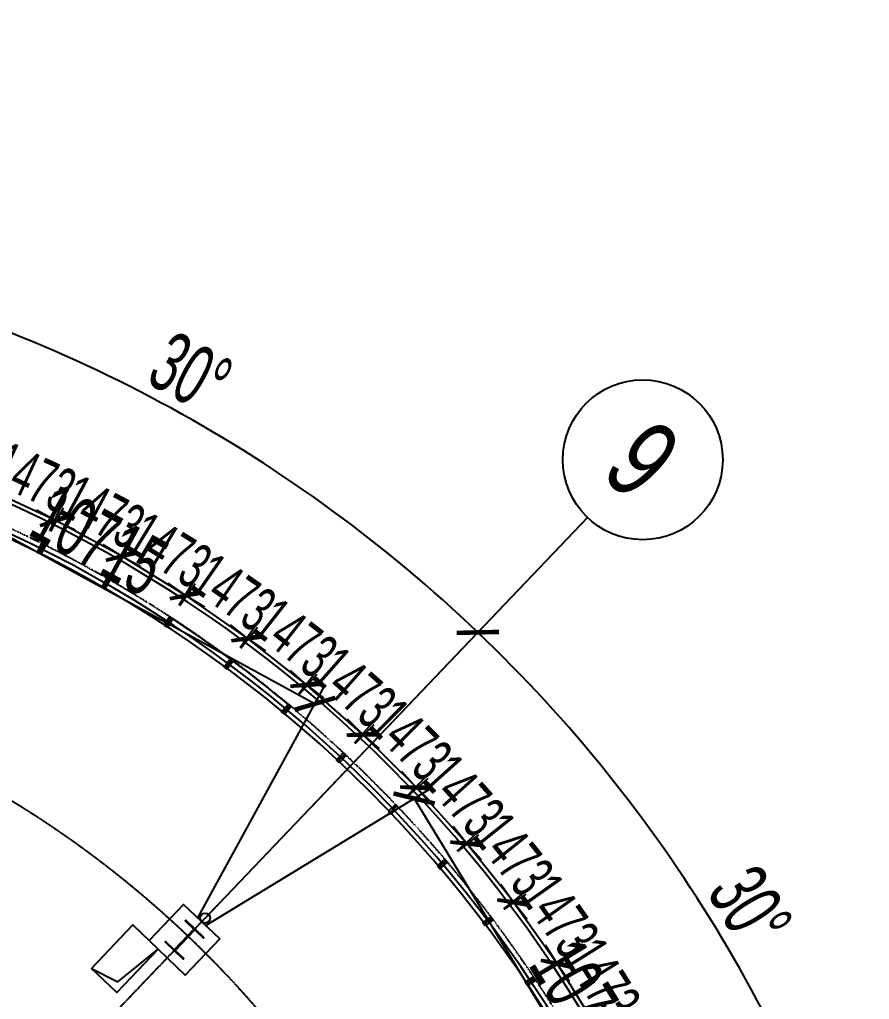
# Model space of a CAD drawing. Extents: x -668578 to 2331563, y -1202445 to 1620273.
# Drawn here: x 568877 to 585878, y 128701 to 148303 of the extents above; entities that cross this region are included whole.
import ezdxf
from ezdxf.enums import TextEntityAlignment as Align

# ---------------------------------------------------------------- set-up
doc = ezdxf.new("R2010")
doc.units = 0
for name, pattern in [('CENTER2', [28.575, 19.05, -3.175, 3.175, -3.175]), ('CONTINOUS', [0]), ('DOT2', [0.125, 0, -0.125]), ('DOTE', [2.42, 2, -0.2, 0.02, -0.2])]:
    doc.linetypes.add(name, pattern=pattern)
doc.layers.get('0').update_dxf_attribs({"color": 8})
doc.layers.get('Defpoints').update_dxf_attribs({"color": 8})
for name, color, linetype in [('#标注', 8, 'Continuous'), ('#轴线', 8, 'CENTER2'), ('A-AL', 8, 'Continuous'), ('A-BEAM-PLAN-C', 8, 'Continuous'), ('A-COLS-PLAN-S', 8, 'Continuous'), ('A-DIMS-150', 8, 'Continuous'), ('A-FLOR-OTLN', 8, 'DOT2'), ('A-GLASS', 8, 'Continuous'), ('A-STRS', 8, 'Continuous'), ('A-WIND-FRAM', 8, 'Continuous'), ('C-AXIS', 8, 'DOTE'), ('dim', 8, 'Continuous')]:
    doc.layers.add(name, color=color, linetype=linetype)
doc.styles.add('JHZX', font='jrs.shx', dxfattribs={"width": 0.6, "bigfont": 'jhz.shx'})
doc.dimstyles.new('JZBZ-300', dxfattribs={"dimscale": 300, "dimtxt": 3, "dimasz": 1.5, "dimexe": 1, "dimexo": 1, "dimgap": 0.5, "dimtad": 1, "dimdec": 0, "dimdsep": 46, "dimtxsty": 'JHZX', "dimblk1": 'ARCHTICK', "dimblk2": 'ARCHTICK', "dimsah": 1, "dimcen": 0, "dimclrd": 1, "dimclre": 1, "dimclrt": 2, "dimazin": 2, "dimtfac": 1, "dimtdec": 0, "dimtix": 1, "dimtmove": 0, "dimatfit": 3, "dimfxl": 0, "dimtolj": 1, "dimlwd": -1, "dimlwe": -1, "dimarcsym": 0})
doc.dimstyles.new('JZBZ-400', dxfattribs={"dimscale": 400, "dimtxt": 3, "dimasz": 1.5, "dimexe": 1, "dimexo": 1, "dimgap": 0.5, "dimtad": 1, "dimdec": 0, "dimdsep": 46, "dimtxsty": 'JHZX', "dimblk1": 'ARCHTICK', "dimblk2": 'ARCHTICK', "dimsah": 1, "dimcen": 0, "dimclrd": 1, "dimclre": 1, "dimclrt": 2, "dimazin": 2, "dimtfac": 1, "dimtdec": 0, "dimtix": 1, "dimtmove": 0, "dimatfit": 3, "dimfxl": 0, "dimtolj": 1, "dimlwd": -1, "dimlwe": -1, "dimarcsym": 0})

# ---------------------------------------------------------------- blocks, each defined once
blk = doc.blocks.new('_ARCHTICK')
at = {"color": 0, "linetype": 'ByBlock', "const_width": 0.15}
blk.add_lwpolyline([(-0.5, -0.5), (0.5, 0.5)], dxfattribs=at)
blk = doc.blocks.new('*D2918')
at = {"layer": '#标注', "ltscale": 300, "transparency": 16777216}
for p, q in [((52517, 44290), (60086, 50671)), ((174425, -21557), (175612, -11729))]:
    blk.add_line(p, q, dxfattribs=at)
blk.add_arc((197092, 166179), 179600, 220.13382, 263.11563, dxfattribs=at)
at = {"layer": 'Defpoints', "color": 0, "ltscale": 300, "transparency": 16777216}
for p in [(197092, 166179), (52212, 44032), (92699, 20035), (174378, -21955)]:
    blk.add_point(p, dxfattribs=at)
at = {"layer": '#标注', "ltscale": 300, "transparency": 16777216, "xscale": 600, "yscale": 600, "zscale": 600}
for p, rotation in [((59781, 50414), 130.1338192809486), ((175564, -12126), 353.1156299250185)]:
    blk.add_blockref('_ARCHTICK', p, dxfattribs=dict(at, rotation=rotation))
at = {"layer": '#标注', "ltscale": 300, "transparency": 16777216, "insert": (112118, 8861), "char_height": 1200, "attachment_point": 5, "rotation": 331.6247, "style": 'JHZX'}
blk.add_mtext('\\A1;42.98°', dxfattribs=at)
blk = doc.blocks.new('*U2924')
at = {"linetype": 'ByBlock'}
blk.add_line((0, -20), (0, 0), dxfattribs=at)
blk.add_circle((0, -24), 4, dxfattribs=at)
at = {"color": 253, "linetype": 'ByBlock', "style": 'JHZX', "width": 0.75}
blk.add_attdef('AXES', text='', height=4, dxfattribs=at).set_placement((0, -24), align=Align.MIDDLE_CENTER)
blk = doc.blocks.new('*D2944')
at = {"layer": '#标注', "ltscale": 300, "transparency": 16777216}
for p, q in [((169694, 6997), (174873, 12422)), ((175615, -2730), (182813, -622))]:
    blk.add_line(p, q, dxfattribs=at)
blk.add_arc((154503, -8916), 29100, 16.329, 46.329, dxfattribs=at)
at = {"layer": 'Defpoints', "color": 0, "ltscale": 300, "transparency": 16777216}
for p in [(169418, 6708), (180584, 3991), (175231, -2843), (154503, -8916)]:
    blk.add_point(p, dxfattribs=at)
at = {"layer": '#标注', "ltscale": 300, "transparency": 16777216, "xscale": 600, "yscale": 600, "zscale": 600}
for p, rotation in [((174597, 12133), 136.3290280231255), ((182429, -734), 286.3290280231241)]:
    blk.add_blockref('_ARCHTICK', p, dxfattribs=dict(at, rotation=rotation))
at = {"layer": '#标注', "ltscale": 300, "transparency": 16777216, "insert": (180043, 6631), "char_height": 1200, "attachment_point": 5, "rotation": 301.329, "style": 'JHZX'}
blk.add_mtext('\\A1;30°', dxfattribs=at)
blk = doc.blocks.new('*D2945')
at = {"layer": '#标注', "ltscale": 300, "transparency": 16777216}
for p, q in [((159702, 12461), (161475, 19749)), ((169694, 6997), (174873, 12422))]:
    blk.add_line(p, q, dxfattribs=at)
blk.add_arc((154503, -8916), 29100, 46.329, 76.329, dxfattribs=at)
at = {"layer": 'Defpoints', "color": 0, "ltscale": 300, "transparency": 16777216}
for p in [(170636, 15302), (159608, 12072), (169418, 6708), (154503, -8916)]:
    blk.add_point(p, dxfattribs=at)
at = {"layer": '#标注', "ltscale": 300, "transparency": 16777216, "xscale": 600, "yscale": 600, "zscale": 600}
for p, rotation in [((161380, 19360), 166.3290280231338), ((174597, 12133), 316.3290280231257)]:
    blk.add_blockref('_ARCHTICK', p, dxfattribs=dict(at, rotation=rotation))
at = {"layer": '#标注', "ltscale": 300, "transparency": 16777216, "insert": (168848, 17318), "char_height": 1200, "attachment_point": 5, "rotation": 331.329, "style": 'JHZX'}
blk.add_mtext('\\A1;30°', dxfattribs=at)
blk = doc.blocks.new('*D2992')
at = {"layer": '#标注', "ltscale": 300, "transparency": 16777216}
for p, q in [((159587, 11549), (162128, 16196)), ((161936, 15845), (171338, 10705)), ((168988, 6408), (171530, 11055))]:
    blk.add_line(p, q, dxfattribs=at)
at = {"layer": 'Defpoints', "color": 0, "ltscale": 300, "transparency": 16777216}
for p in [(159395, 11198), (171338, 10705), (168796, 6057)]:
    blk.add_point(p, dxfattribs=at)
at = {"layer": '#标注', "ltscale": 300, "transparency": 16777216, "xscale": 600, "yscale": 600, "zscale": 600}
for p, rotation in [((161936, 15845), 151.3290280231367), ((171338, 10705), 331.3290280231367)]:
    blk.add_blockref('_ARCHTICK', p, dxfattribs=dict(at, rotation=rotation))
at = {"layer": '#标注', "ltscale": 300, "transparency": 16777216, "insert": (167021, 13977), "char_height": 1200, "attachment_point": 5, "rotation": 331.329, "style": 'JHZX'}
blk.add_mtext('\\A1;10715', dxfattribs=at)
blk = doc.blocks.new('*D2979')
at = {"layer": '#标注', "ltscale": 300, "transparency": 16777216}
for p, q in [((169138, 6265), (173663, 9019)), ((173321, 8811), (178892, -342)), ((174709, -2888), (179234, -134))]:
    blk.add_line(p, q, dxfattribs=at)
at = {"layer": 'Defpoints', "color": 0, "ltscale": 300, "transparency": 16777216}
for p in [(168796, 6057), (178892, -342), (174368, -3096)]:
    blk.add_point(p, dxfattribs=at)
at = {"layer": '#标注', "ltscale": 300, "transparency": 16777216, "xscale": 600, "yscale": 600, "zscale": 600}
for p, rotation in [((173321, 8811), 121.3290280231698), ((178892, -342), 301.3290280231699)]:
    blk.add_blockref('_ARCHTICK', p, dxfattribs=dict(at, rotation=rotation))
at = {"layer": '#标注', "ltscale": 300, "transparency": 16777216, "insert": (176790, 4651), "char_height": 1200, "attachment_point": 5, "rotation": 301.329, "style": 'JHZX'}
blk.add_mtext('\\A1;10715', dxfattribs=at)
blk = doc.blocks.new('*D2004')
at = {"layer": '#标注', "color": 1, "ltscale": 300, "transparency": 16777216}
for p, q in [((579635, 129405), (579397, 129787)), ((579435, 129280), (579890, 129564)), ((580415, 128156), (579635, 129405)), ((580215, 128031), (580670, 128315)), ((580415, 128156), (580654, 127774))]:
    blk.add_line(p, q, dxfattribs=at)
at = {"layer": 'Defpoints', "color": 0, "ltscale": 300, "transparency": 16777216}
for p in [(579635, 129405), (579181, 129121), (579961, 127872)]:
    blk.add_point(p, dxfattribs=at)
at = {"layer": '#标注', "color": 1, "ltscale": 300, "transparency": 16777216, "xscale": 450, "yscale": 450, "zscale": 450}
for p, rotation in [((579635, 129405), 301.9888646096213), ((580415, 128156), 121.9888646096213)]:
    blk.add_blockref('_ARCHTICK', p, dxfattribs=dict(at, rotation=rotation))
at = {"layer": '#标注', "color": 2, "ltscale": 300, "transparency": 16777216, "insert": (580534, 129099), "char_height": 900, "attachment_point": 5, "rotation": 301.9889, "style": 'JHZX'}
blk.add_mtext('\\A1;1473', dxfattribs=at)
blk = doc.blocks.new('*D2005')
at = {"layer": '#标注', "color": 1, "ltscale": 300, "transparency": 16777216}
for p, q in [((578767, 130633), (578507, 131000)), ((578574, 130497), (579012, 130807)), ((579618, 129431), (578767, 130633)), ((579425, 129295), (579863, 129604)), ((579618, 129431), (579878, 129064))]:
    blk.add_line(p, q, dxfattribs=at)
at = {"layer": 'Defpoints', "color": 0, "ltscale": 300, "transparency": 16777216}
for p in [(578767, 130633), (578330, 130323), (579181, 129121)]:
    blk.add_point(p, dxfattribs=at)
at = {"layer": '#标注', "color": 1, "ltscale": 300, "transparency": 16777216, "xscale": 450, "yscale": 450, "zscale": 450}
for p, rotation in [((578767, 130633), 305.2989022575837), ((579618, 129431), 125.2989022575837)]:
    blk.add_blockref('_ARCHTICK', p, dxfattribs=dict(at, rotation=rotation))
at = {"layer": '#标注', "color": 2, "ltscale": 300, "transparency": 16777216, "insert": (579682, 130379), "char_height": 900, "attachment_point": 5, "rotation": 305.2989, "style": 'JHZX'}
blk.add_mtext('\\A1;1473', dxfattribs=at)
blk = doc.blocks.new('*D2006')
at = {"layer": '#标注', "color": 1, "ltscale": 300, "transparency": 16777216}
for p, q in [((577829, 131809), (577549, 132160)), ((577645, 131661), (578064, 131996)), ((578748, 130658), (577829, 131809)), ((578564, 130511), (578983, 130845)), ((578748, 130658), (579029, 130306))]:
    blk.add_line(p, q, dxfattribs=at)
at = {"layer": 'Defpoints', "color": 0, "ltscale": 300, "transparency": 16777216}
for p in [(577829, 131809), (577410, 131474), (578330, 130323)]:
    blk.add_point(p, dxfattribs=at)
at = {"layer": '#标注', "color": 1, "ltscale": 300, "transparency": 16777216, "xscale": 450, "yscale": 450, "zscale": 450}
for p, rotation in [((577829, 131809), 308.6089399055459), ((578748, 130658), 128.608939905546)]:
    blk.add_blockref('_ARCHTICK', p, dxfattribs=dict(at, rotation=rotation))
at = {"layer": '#标注', "color": 2, "ltscale": 300, "transparency": 16777216, "insert": (578758, 131608), "char_height": 900, "attachment_point": 5, "rotation": 308.6089, "style": 'JHZX'}
blk.add_mtext('\\A1;1473', dxfattribs=at)
blk = doc.blocks.new('*D2007')
at = {"layer": '#标注', "color": 1, "ltscale": 300, "transparency": 16777216}
for p, q in [((576825, 132928), (576525, 133263)), ((576650, 132771), (577049, 133129)), ((577809, 131832), (576825, 132928)), ((577634, 131675), (578033, 132033)), ((577809, 131832), (578110, 131498))]:
    blk.add_line(p, q, dxfattribs=at)
at = {"layer": 'Defpoints', "color": 0, "ltscale": 300, "transparency": 16777216}
for p in [(576825, 132928), (576427, 132570), (577411, 131474)]:
    blk.add_point(p, dxfattribs=at)
at = {"layer": '#标注', "color": 1, "ltscale": 300, "transparency": 16777216, "xscale": 450, "yscale": 450, "zscale": 450}
for p, rotation in [((576825, 132928), 311.9189775535082), ((577809, 131832), 131.9189775535081)]:
    blk.add_blockref('_ARCHTICK', p, dxfattribs=dict(at, rotation=rotation))
at = {"layer": '#标注', "color": 2, "ltscale": 300, "transparency": 16777216, "insert": (577764, 132781), "char_height": 900, "attachment_point": 5, "rotation": 311.919, "style": 'JHZX'}
blk.add_mtext('\\A1;1473', dxfattribs=at)
blk = doc.blocks.new('*D2008')
at = {"layer": '#标注', "color": 1, "ltscale": 300, "transparency": 16777216}
for p, q in [((575758, 133988), (575439, 134305)), ((575592, 133820), (575970, 134201)), ((576804, 132951), (575758, 133988)), ((576638, 132783), (577015, 133164)), ((576804, 132951), (577124, 132634))]:
    blk.add_line(p, q, dxfattribs=at)
at = {"layer": 'Defpoints', "color": 0, "ltscale": 300, "transparency": 16777216}
for p in [(575758, 133988), (575381, 133607), (576427, 132570)]:
    blk.add_point(p, dxfattribs=at)
at = {"layer": '#标注', "color": 1, "ltscale": 300, "transparency": 16777216, "xscale": 450, "yscale": 450, "zscale": 450}
for p, rotation in [((575758, 133988), 315.2290152014766), ((576804, 132951), 135.2290152014766)]:
    blk.add_blockref('_ARCHTICK', p, dxfattribs=dict(at, rotation=rotation))
at = {"layer": '#标注', "color": 2, "ltscale": 300, "transparency": 16777216, "insert": (576704, 133895), "char_height": 900, "attachment_point": 5, "rotation": 315.229, "style": 'JHZX'}
blk.add_mtext('\\A1;1473', dxfattribs=at)
blk = doc.blocks.new('*D2009')
at = {"layer": '#标注', "color": 1, "ltscale": 300, "transparency": 16777216}
for p, q in [((574632, 134984), (574295, 135282)), ((574476, 134807), (574831, 135209)), ((575736, 134009), (574632, 134984)), ((575580, 133832), (575935, 134234)), ((575736, 134009), (576073, 133711))]:
    blk.add_line(p, q, dxfattribs=at)
at = {"layer": 'Defpoints', "color": 0, "ltscale": 300, "transparency": 16777216}
for p in [(574632, 134984), (574277, 134583), (575381, 133607)]:
    blk.add_point(p, dxfattribs=at)
at = {"layer": '#标注', "color": 1, "ltscale": 300, "transparency": 16777216, "xscale": 450, "yscale": 450, "zscale": 450}
for p, rotation in [((574632, 134984), 318.5390528494346), ((575736, 134009), 138.5390528494346)]:
    blk.add_blockref('_ARCHTICK', p, dxfattribs=dict(at, rotation=rotation))
at = {"layer": '#标注', "color": 2, "ltscale": 300, "transparency": 16777216, "insert": (575581, 134946), "char_height": 900, "attachment_point": 5, "rotation": 318.5391, "style": 'JHZX'}
blk.add_mtext('\\A1;1473', dxfattribs=at)
blk = doc.blocks.new('*D2010')
at = {"layer": '#标注', "color": 1, "ltscale": 300, "transparency": 16777216}
for p, q in [((573450, 135914), (573096, 136192)), ((573304, 135728), (573635, 136150)), ((574608, 135004), (573450, 135914)), ((574463, 134818), (574794, 135240)), ((574608, 135004), (574962, 134726))]:
    blk.add_line(p, q, dxfattribs=at)
at = {"layer": 'Defpoints', "color": 0, "ltscale": 300, "transparency": 16777216}
for p in [(573450, 135914), (573119, 135492), (574277, 134583)]:
    blk.add_point(p, dxfattribs=at)
at = {"layer": '#标注', "color": 1, "ltscale": 300, "transparency": 16777216, "xscale": 450, "yscale": 450, "zscale": 450}
for p, rotation in [((573450, 135914), 321.8490904974017), ((574608, 135004), 141.8490904974017)]:
    blk.add_blockref('_ARCHTICK', p, dxfattribs=dict(at, rotation=rotation))
at = {"layer": '#标注', "color": 2, "ltscale": 300, "transparency": 16777216, "insert": (574400, 135931), "char_height": 900, "attachment_point": 5, "rotation": 321.8491, "style": 'JHZX'}
blk.add_mtext('\\A1;1473', dxfattribs=at)
blk = doc.blocks.new('*D2011')
at = {"layer": '#标注', "color": 1, "ltscale": 300, "transparency": 16777216}
for p, q in [((572216, 136774), (571847, 137031)), ((572082, 136580), (572388, 137020)), ((573425, 135932), (572216, 136774)), ((573290, 135739), (573597, 136179)), ((573425, 135932), (573795, 135675))]:
    blk.add_line(p, q, dxfattribs=at)
at = {"layer": 'Defpoints', "color": 0, "ltscale": 300, "transparency": 16777216}
for p in [(572216, 136774), (571910, 136334), (573119, 135492)]:
    blk.add_point(p, dxfattribs=at)
at = {"layer": '#标注', "color": 1, "ltscale": 300, "transparency": 16777216, "xscale": 450, "yscale": 450, "zscale": 450}
for p, rotation in [((572216, 136774), 325.1591281453651), ((573425, 135932), 145.1591281453651)]:
    blk.add_blockref('_ARCHTICK', p, dxfattribs=dict(at, rotation=rotation))
at = {"layer": '#标注', "color": 2, "ltscale": 300, "transparency": 16777216, "insert": (573164, 136845), "char_height": 900, "attachment_point": 5, "rotation": 325.1591, "style": 'JHZX'}
blk.add_mtext('\\A1;1473', dxfattribs=at)
blk = doc.blocks.new('*D2012')
at = {"layer": '#标注', "color": 1, "ltscale": 300, "transparency": 16777216}
for p, q in [((570812, 137360), (571092, 137817)), ((570935, 137561), (570552, 137796)), ((572191, 136791), (570935, 137561)), ((572067, 136589), (572348, 137046)), ((572191, 136791), (572574, 136555))]:
    blk.add_line(p, q, dxfattribs=at)
at = {"layer": 'Defpoints', "color": 0, "ltscale": 300, "transparency": 16777216}
for p in [(570935, 137561), (570655, 137104), (571910, 136334)]:
    blk.add_point(p, dxfattribs=at)
at = {"layer": '#标注', "color": 1, "ltscale": 300, "transparency": 16777216, "xscale": 450, "yscale": 450, "zscale": 450}
for p, rotation in [((570935, 137561), 328.4691657933274), ((572191, 136791), 148.4691657933273)]:
    blk.add_blockref('_ARCHTICK', p, dxfattribs=dict(at, rotation=rotation))
at = {"layer": '#标注', "color": 2, "ltscale": 300, "transparency": 16777216, "insert": (571877, 137687), "char_height": 900, "attachment_point": 5, "rotation": 328.4692, "style": 'JHZX'}
blk.add_mtext('\\A1;1473', dxfattribs=at)
blk = doc.blocks.new('*D2013')
at = {"layer": '#标注', "color": 1, "ltscale": 300, "transparency": 16777216}
for p, q in [((569611, 138273), (569214, 138486)), ((569499, 138065), (569753, 138537)), ((570908, 137576), (569611, 138273)), ((570797, 137368), (571050, 137841)), ((570908, 137576), (571305, 137363))]:
    blk.add_line(p, q, dxfattribs=at)
at = {"layer": 'Defpoints', "color": 0, "ltscale": 300, "transparency": 16777216}
for p in [(569611, 138273), (569357, 137800), (570655, 137104)]:
    blk.add_point(p, dxfattribs=at)
at = {"layer": '#标注', "color": 1, "ltscale": 300, "transparency": 16777216, "xscale": 450, "yscale": 450, "zscale": 450}
for p, rotation in [((569611, 138273), 331.7792034412903), ((570908, 137576), 151.7792034412903)]:
    blk.add_blockref('_ARCHTICK', p, dxfattribs=dict(at, rotation=rotation))
at = {"layer": '#标注', "color": 2, "ltscale": 300, "transparency": 16777216, "insert": (570543, 138453), "char_height": 900, "attachment_point": 5, "rotation": 331.7792, "style": 'JHZX'}
blk.add_mtext('\\A1;1473', dxfattribs=at)
blk = doc.blocks.new('*D2014')
at = {"layer": '#标注', "color": 1, "ltscale": 300, "transparency": 16777216}
for p, q in [((568148, 138693), (568374, 139179)), ((568247, 138907), (567839, 139096)), ((569583, 138287), (568247, 138907)), ((569484, 138073), (569709, 138559)), ((569583, 138287), (569991, 138097))]:
    blk.add_line(p, q, dxfattribs=at)
at = {"layer": 'Defpoints', "color": 0, "ltscale": 300, "transparency": 16777216}
for p in [(568247, 138907), (568021, 138421), (569357, 137800)]:
    blk.add_point(p, dxfattribs=at)
at = {"layer": '#标注', "color": 1, "ltscale": 300, "transparency": 16777216, "xscale": 450, "yscale": 450, "zscale": 450}
for p, rotation in [((568247, 138907), 335.0892410892536), ((569583, 138287), 155.0892410892536)]:
    blk.add_blockref('_ARCHTICK', p, dxfattribs=dict(at, rotation=rotation))
at = {"layer": '#标注', "color": 2, "ltscale": 300, "transparency": 16777216, "insert": (569168, 139141), "char_height": 900, "attachment_point": 5, "rotation": 335.0892, "style": 'JHZX'}
blk.add_mtext('\\A1;1473', dxfattribs=at)
blk = doc.blocks.new('幕墙分隔')
for p, q in [((-40, -100), (40, 100)), ((0, 100), (0, -100))]:
    blk.add_line(p, q)
blk.add_lwpolyline([(-40, 100), (40, 100), (40, -100), (-40, -100)], close=True)
blk = doc.blocks.new('A$C9fbb2d7a')
at = {"layer": 'A-AL'}
blk.add_lwpolyline([(25749, -3172, 0.000605), (25756, -3109, 1.190623), (-25280, -5840, 1.190623)], format="xyb", dxfattribs=at)
at = {"layer": 'A-BEAM-PLAN-C'}
blk.add_lwpolyline([(12364, 14327), (13192, 15195), (13699, 14711), (12870, 13843)], close=True, dxfattribs=at)
at = {"layer": 'A-COLS-PLAN-S', "linetype": 'CONTINOUS', "ltscale": 750}
for points in [[(13518, 14884), (14241, 14193), (14932, 14917), (14208, 15607)], [(14429, 15100), (14602, 14934), (14613, 14945), (14251, 15290), (14241, 15279), (14414, 15113), (14021, 14701), (13847, 14867), (13837, 14856), (14198, 14511), (14209, 14522), (14035, 14687)]]:
    blk.add_lwpolyline(points, close=True, dxfattribs=at)
at = {"layer": 'A-DIMS-150'}
blk.add_lwpolyline([(12364, 14327), (12891, 14057), (13699, 14711)], dxfattribs=at)
at = {"layer": 'A-FLOR-OTLN'}
blk.add_arc((0, 0), 25500, 321.1977, 191.4604, dxfattribs=at)
at = {"layer": 'A-GLASS'}
for centre, radius, start, end in [((3, 1), 25398, 350.6111, 191.5062), ((16, -9), 25308, 350.7219, 191.4785)]:
    blk.add_arc(centre, radius, start, end, dxfattribs=at)
at = {"layer": 'A-STRS'}
blk.add_arc((0, 0), 25500, 50.1919, 56.8115, dxfattribs=at)
at = {"layer": 'A-WIND-FRAM'}
for p in [(11562, 23120), (12878, 22414), (14150, 21633), (15376, 20780)]:
    blk.add_point(p, dxfattribs=at)
at = {"layer": 'Defpoints'}
blk.add_circle((14639, 15334), 100, dxfattribs=at)
at = {"layer": 'A-WIND-FRAM'}
for p, rotation in [((11361, 22718), 153.4311398952995), ((15108, 20418), 143.5016653162433), ((16262, 19512), 140.1918414389555), ((17361, 18541), 136.8820168260518), ((20298, 15269), 126.9525444585734), ((21146, 14072), 123.6427198456696)]:
    blk.add_blockref('幕墙分隔', p, dxfattribs=dict(at, rotation=rotation))
for p, xscale, rotation in [((12653, 22024), -1, 150.1213138066364), ((13904, 21257), -1, 146.8114891937326), ((18402, 17507), -0.9999999999999997, 133.5721922133506), ((19383, 16416), -1, 130.2623683360627)]:
    blk.add_blockref('幕墙分隔', p, dxfattribs=dict(at, xscale=xscale, rotation=rotation))
blk = doc.blocks.new('DSGDFG')
at = {"layer": '#标注', "ltscale": 300}
blk.add_line((169141.6, 6418.8), (175408.5, 12983.4), dxfattribs=at)
at = {"layer": '#轴线', "ltscale": 200}
for radius in [206950, 212800, 220600, 228400, 236200, 244000, 251800, 257800]:
    blk.add_arc((197092.2, 166179.2), radius, 218.438892, 265.140584, dxfattribs=at)
at = {"layer": 'C-AXIS', "ltscale": 2}
blk.add_line((169417.8, 6708.1), (156574.2, -6745.6), dxfattribs=at)
blk.add_circle((154502.6, -8915.6), 20700, dxfattribs=at)
at = {"layer": '#标注', "linetype": 'ByBlock', "xscale": 400.0000000000003, "yscale": 400.0000000000003, "rotation": 136.3288078296103}
blk.add_blockref('*U2924', (171265.4, 8643.5), dxfattribs=at).add_auto_attribs({'AXES': '6'})
at = {"layer": '#标注', "ltscale": 300}
for base, center, p1, p2, picture, middle in [((92698.6, 20034.9), (197092.1, 166179.2), (52211.6, 44032.2), (174377.5, -21954.5), '*D2918', (112118.4, 8861.3)), ((170636.3, 15302.5), (154502.6, -8915.6), (169417.8, 6708.1), (159607.7, 12072.5), '*D2945', (168848, 17318.4)), ((180583.8, 3991), (154502.6, -8915.6), (175231.3, -2842.7), (169417.8, 6708.1), '*D2944', (180043.1, 6631))]:
    dim = blk.add_angular_dim_3p(base=base, center=center, p1=p1, p2=p2, dimstyle='JZBZ-400', override={"dimclrd": 256, "dimclre": 256, "dimclrt": 256}, dxfattribs=at)
    dim.commit()
    dim.dimension.update_dxf_attribs({"geometry": picture, "text_midpoint": middle})
for p1, p2, picture, middle in [((159395, 11198), (168796.3, 6057.1), '*D2992', (167020.8, 13976.9)), ((168796.3, 6057.1), (174367.6, -3095.7), '*D2979', (176789.9, 4650.8))]:
    dim = blk.add_aligned_dim(p1=p1, p2=p2, distance=5296.9, dimstyle='JZBZ-400', override={"dimclrd": 256, "dimclre": 256, "dimclrt": 256}, dxfattribs=at)
    dim.commit()
    dim.dimension.update_dxf_attribs({"geometry": picture, "text_midpoint": middle})
blk = doc.blocks.new('HFJHG')
at = {"layer": '#标注', "ltscale": 300}
for p1, p2, picture, middle in [((569357.2, 137800.4), (568021.4, 138420.8), '*D2014', (569167.8, 139140.9)), ((570655, 137104), (569357.2, 137800.4), '*D2013', (570543.3, 138453.2)), ((571910.3, 136333.8), (570654.9, 137104), '*D2012', (571876.7, 137687.2)), ((573119.1, 135492.3), (571910.3, 136333.8), '*D2011', (573163.7, 136845.5)), ((574277.3, 134582.5), (573119, 135492.4), '*D2010', (574399.9, 135930.8)), ((575381, 133607.4), (574277.2, 134582.6), '*D2009', (575581.3, 134946.3)), ((576426.6, 132570.1), (575381, 133607.4), '*D2008', (576703.8, 133895.3)), ((577410.5, 131474.2), (576426.5, 132570.2), '*D2007', (577763.8, 132781.2)), ((578329.5, 130323.4), (577410.5, 131474.3), '*D2006', (578757.7, 131607.7)), ((579180.6, 129121.3), (578329.5, 130323.4), '*D2005', (579682.2, 130378.8)), ((579960.8, 127872.2), (579180.5, 129121.4), '*D2004', (580534.2, 129098.6))]:
    dim = blk.add_aligned_dim(p1=p1, p2=p2, distance=-536, dimstyle='JZBZ-300', dxfattribs=at)
    dim.commit()
    dim.dimension.update_dxf_attribs({"geometry": picture, "text_midpoint": middle})

msp = doc.modelspace()

# ---------------------------------------------------------------- block references
at = {"layer": '#标注'}
for name, p in [('DSGDFG', (403448.9, 123910)), ('HFJHG', (0, 0))]:
    msp.add_blockref(name, p, dxfattribs=at)
at = {"layer": 'dim', "ltscale": 300}
msp.add_blockref('A$C9fbb2d7a', (557951.5, 114994.4), dxfattribs=at)

doc.saveas('drawing.dxf')
